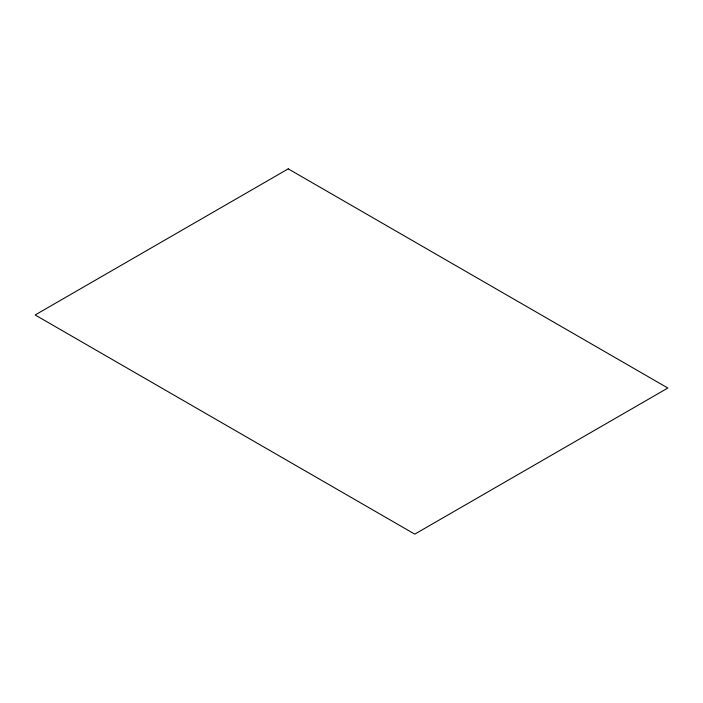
<?xml version="1.0" encoding="UTF-8"?>
<svg xmlns="http://www.w3.org/2000/svg" width="703" height="703" viewBox="0 0 703 703"><rect width="100%" height="100%" fill="white"/><g stroke="black" fill="none" stroke-linecap="round" stroke-linejoin="round"><path stroke-width="1.05" d="M288.23 168.861L35.15 314.97L414.77 534.139L667.85 388.03L288.23 168.861"/></g></svg>
